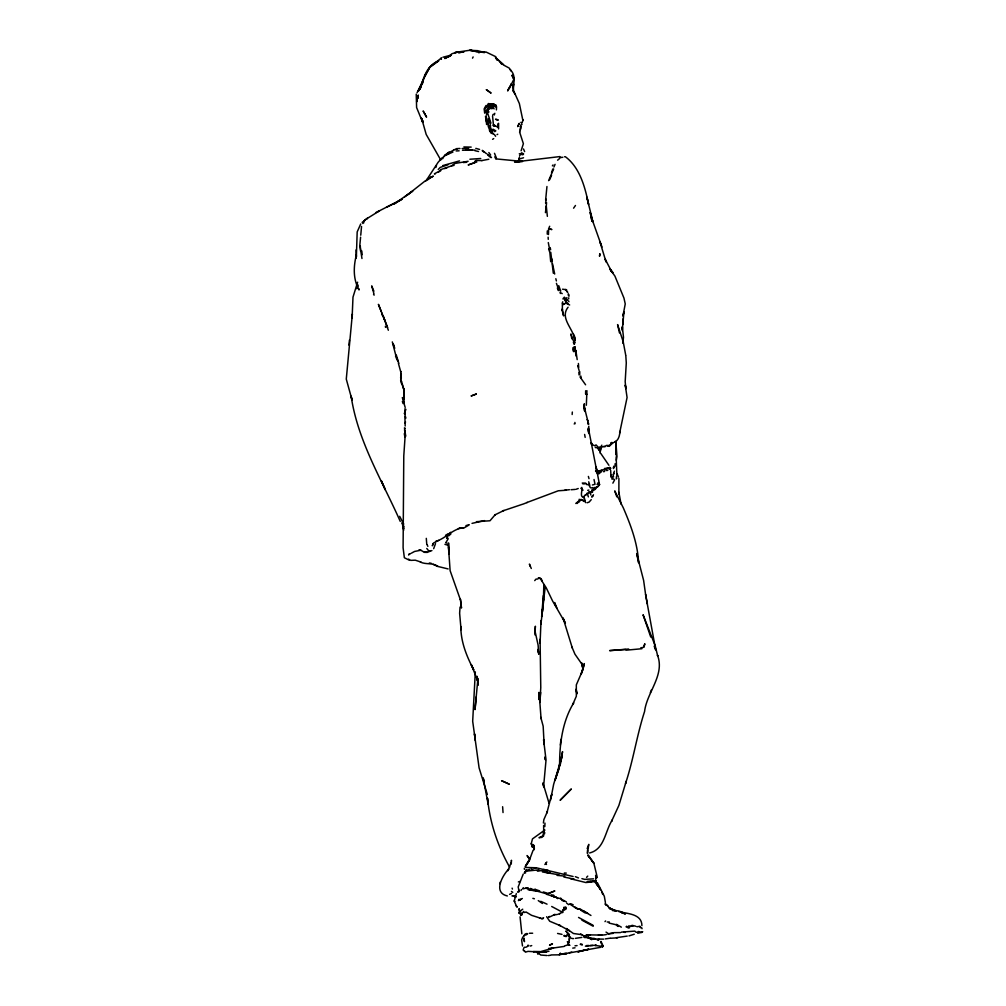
<?xml version="1.0" encoding="UTF-8"?>
<svg xmlns="http://www.w3.org/2000/svg" width="1006" height="1006" viewBox="0 0 1006 1006"><rect width="100%" height="100%" fill="white"/><g stroke="black" fill="none" stroke-linecap="round" stroke-linejoin="round"><path stroke-width="1.5" d="M492.55 116.042L493.33 123.788M498.561 128.906L498.574 123.273M622.236 330.559L623.971 311.671L622.94 316.073L625.242 303.913L623.959 298.078L614.905 276.059L609.963 269.218L612.905 272.437M622.815 324.649L622.827 319.103M579.745 374.609L579.758 371.591M533.997 848.486L534.01 845.317L533.872 848.875M543.806 585.228L543.328 603.675L540.926 624.173L541.039 620.526L540.071 643.199L540.084 639.3L540.775 687.651L539.82 702.452L540.7 692.518M574.413 344.102L574.816 338.72L574.891 340.531C574.175 329.264 559.185 318.336 568.088 307.195M405.179 426.041L404.902 416.824M586.335 405.255L586.938 390.705M539.845 702.251L541.077 718.737L540.775 717.253L543.165 726.194L544.133 744.515L543.592 739.636L546.032 760.046L543.567 786.868M615.798 441.684L615.911 454.926L616.2 441.244M587.491 850.334L587.454 853.44L588.787 844.374L587.164 848.649M581.996 666.815L581.631 662.853L582.763 665.23M475.322 671.87L472.682 721.252L479.095 767.88L487.344 794.463M622.286 329.465L622.337 326.736L623.481 337.236L622.89 343.159L623.016 340.581M586.423 394.704L585.605 393.824L585.655 390.756M547.239 234.121L547.314 230.902M534.928 634.874L535.381 626.21L535.079 631.378L538.109 645.085L538.763 654.227L538.047 649.36L538.399 652.781M569.22 942.27L568.981 940.61M588.611 432.982L588.787 426.217M605.411 902.47L604.317 896.271L597.426 882.815M426.77 544.347L426.293 538.348M543.315 595.59L541.643 616.716L542.574 609.611M543.529 600.469L543.58 598.935M356.049 249.916L356.363 256.958L357.18 231.908L360.714 223.986M544.837 826.567L544.963 823.109M581.82 487.394C582.801 489.683 579.393 497.153 583.48 497.14L583.794 497.794L583.241 497.039L584.587 495.719L589.227 492.927M569.107 939.39L569.157 937.957M401.306 378.206L400.941 371.491M357.62 282.196L352.993 297.135L352.113 317.846L352.351 314.061L346.278 379.111L352.037 399.998L351.144 396.175C357.809 441.294 382.154 480.44 400.25 521.385M519.109 911.21L519.247 908.569M584.197 665.368L584.285 663.583L581.091 674.322L583.882 666.186M546.271 199.226L545.566 203.099M520.718 129.17L520.743 126.064L520.027 126.756M543.391 823.034L543.856 819.639L547.415 811.49L546.874 812.949L551.728 794.363L550.471 800.248M518.995 912.643L520.592 911.864M572.163 414.522L572.326 412.032M616.904 475.8L616.15 456.812M360.588 237.177L359.834 245.175L361.971 258.504M427.135 544.774L427.852 546.346M401.168 377.954L401.281 373.792M510.734 85.598L511.086 83.825M478.29 685.237L477.9 678.71L475.008 709.62L476.24 696.894M546.95 186.512L545.629 200.056M546.572 202.596L545.868 210.38M584.021 406.877L584.31 403.771L584.587 408.939L584.096 406.261L588.56 424.029M614.364 471.135L612.981 476.429M519.071 161.388L519.373 158.03M405.317 433.234L403.783 455.907L403.092 547.754L404.362 557.752L409.14 560.091M513.261 87.597L513.488 85.082M348.944 345.133L349.447 340.091M519.825 130.126L519.951 128.931M549.666 226.262L548.622 228.852L548.459 234.561M583.153 669.166L576.325 684.872L576.337 696.253L572.754 704.502L573.672 702.905C562.228 721.792 559.462 744.352 559.625 766.044L560.216 757.405L559.462 766.459L554.972 780.48L559.034 768.735M441.395 59.354L441.294 57.795M513.198 84.881L512.607 87.321M511.362 861.111L511.45 860.281L511.274 863.965M560.329 745.044L560.958 739.36M460.056 607.058L459.629 613.27L461.062 629.718L460.823 626.524C460.786 641.929 466.709 656.49 473.776 669.908L471.298 664.639L477.875 681.188L477.146 676.321M356.275 254.958L355.898 258.228L356.338 255.021C353.42 266.804 353.043 279.165 359.041 289.954L358.74 288.533M596.307 878.351L595.627 875.371L596.47 878.439M486.552 124.48L486.275 116.193M361.544 226.438L360.752 235.203M522.881 120.443L519.36 103.517L513.412 90.288L513.576 83.85L513.148 86.239C514.607 81.121 514.909 74.457 510.935 70.458M601.186 446.966L601.286 446.488M545.428 212.656L546.283 206.079L547.365 216.34M579.33 501.78L579.833 500.284M551.326 796.236L553.614 784.454L561.876 756.6L560.594 762.12L562.555 751.633L561.008 761.379M542.36 611.283L542.184 612.566L545.214 587.026M422.885 82.957L423.3 79.876L417.05 92.766M489.545 104.272L487.105 105.341L486.3 107.202L488.463 105.492M592.609 881.344L593.427 881.596L593.54 880.753L587.164 881.432M532.388 847.14L531.256 843.619L532.488 838.891L544.837 830L543.278 831.887L543.693 831.384M534.073 849.831L534.375 847.907M511.237 862.331L507.917 870.743L508.709 868.995C502.585 875.383 492.689 892.599 507.351 895.956M520.618 128.24L520.743 126.064M598.293 449.217L599.865 447.104L598.369 447.393L595.992 444.866L595.087 445.91L591.251 444.074M611.057 477.259L610.642 470.255M490.953 123.16L487.055 111.44M518.103 887.191L523.208 874.126M616.313 460.232L616.98 456.623L615.848 441.797M562.455 303.234L562.731 301.775M568.39 295.563L568.642 294.33M569.371 939.767L569.522 939.051M561.763 911.926L561.31 912.832L562.794 912.442L563.285 909.55M566.34 901.879L560.581 898.723L560.732 898.056M447.733 537.883L448.01 539.027L445.972 542.473M496.511 106.535L496.398 109.918M560.053 765.428L560.694 762.737M509.841 86.026L509.25 88.528L513.638 79.725L513.815 78.166L512.205 75.387L512.997 78.279M518.58 161.035L519.473 157.288M516.807 906.821L514.192 901.036L516.33 893.642M565.963 302.366L565.787 303.108L569.648 304.969M596.407 877.534L595.615 879.257M562.354 302.982L562.392 310.188L562.304 309.194L563.624 315.909L561.889 309.408M520.819 915.108L522.542 913.461M491.356 133.458L489.645 130.918L490.06 129.284L488.627 126.039M568.642 298.983L568.73 297.814M488.187 109.792L487.797 112.471L486.841 112.609M606.077 905.048L605.524 904.168M613.66 468.557L613.673 466.218M601.5 446.903L600.356 448.462L600.129 451.669M425.84 181.13L438.088 162.331L442.414 157.477M598.52 447.984L598.771 449.732L598.52 447.984L595.275 447.544M599.89 452.939L600.997 449.053M544.359 834.15L544.787 832.679M568.415 941.893L567.283 941.779M599.878 471.236L598.746 473.864L601.173 471.889M563.989 907.915L564.228 907.072L563.85 908.217M522.516 121.638L523.095 119.676M435.51 543.642L433.661 548.685M494.286 114.986L494.814 113.288M499.793 883.67L500.309 882.048M591.905 497.316L593.477 494.751M604.656 468.394L608.542 468.695L609.737 467.274M442.841 158.596L443.08 157.879M435.837 167.512L436.491 165.588M551.527 172.73L552.797 169.021M533.092 850.284L530.074 858.332L525.119 866.619M405.883 418.106L404.437 413.315L405.908 409.329M519.247 890.197L518.895 891.228L518.455 888.047M548.61 180.64L553.64 169.046M420.319 86.83L419.024 90.477L425.978 73.702M643.853 646.506L644.833 643.739L643.978 647.235L640.772 647.826M549.628 179.772L551.552 175.333M357.671 286.157L356.715 288.684L358.149 285.088M486.741 109.805L490.249 105.441M650.354 692.669L651.423 689.915M596.533 882.815L597.715 885.833L594.546 881.394L594.848 880.602L593.427 881.596M495.04 105.089L492.638 105.165L492.261 106.095L496.398 106.988L494.223 104.373L488.048 105.152M433.435 543.077L432.329 545.793L433.158 543.768M595.15 488.514L598.331 486.024M588.573 937.026L587.253 937.843M553.916 167.021L555.073 164.355M593.54 880.753L594.873 881.344L594.848 880.602M522.403 121.915L521.8 123.26L520.831 122.355M486.401 106.485L484.842 109.667L484.703 113.125L484.138 108.937L486.011 105.504M520.97 890.536L521.448 889.493M524.843 872.114L524.365 873.145L525.195 871.397L525.61 872.931M495.606 136.3L494.587 134.678M523.258 887.732L522.718 888.864L528.125 887.707M519.586 132.151L520.215 130.868M613.245 474.58L613.836 473.361M472.531 58.159L473.134 56.927M521.121 150.774L523.384 143.707L519.624 132.088M609.649 468.934L610.667 468.104M602.405 947.074L603.097 946.017L601.035 941.415M487.319 112.27L488.539 107.479L492.638 105.165M600.343 449.154L602.166 446.89M450.688 532.287L447.745 534.752L448.701 535.808L450.877 533.972M612.88 483.157L614.641 479.799M566.152 935.819L567.711 934.096L568.277 936.259L569.497 934.725M421.904 84.403L421.036 85.938C424.029 75.953 427.827 64.711 438.742 60.901L429.939 67.188L424.733 76.368L429.725 67.327M544.862 864.506L546.849 861.991M568.189 943.364L568.692 942.509M556.205 897.415L551.137 895.516M577.029 503.528L580.299 500.296M418.131 91.32L420.156 88.289L418.559 90.603L419.502 89.094M562.945 298.983L563.536 298.028L567.9 303.649M614.691 442.238L615.207 441.42M559.323 954.82L560.267 953.323L559.323 954.82L551.351 954.933M522.843 936.963L521.624 939.969L522.516 945.98M565.171 300.492L566.328 303.208L563.813 303.787M523.535 157.766L519.385 158.998M443.269 157.263L445.96 154.22M611.9 443.457L609.271 445.52L606.354 445.419M418.27 90.917L421.313 87.057M573.583 208.192L575.47 205.476M595.954 488.023L596.923 486.64M536.714 891.178L535.029 890.562L547.943 894.171M566.919 297.613L566.076 298.807L567.158 299.423M601.638 946.118L603.097 946.017L602.066 946.759M552.382 165.852L553.036 164.946M525.182 934.033L523.623 936.158L526.88 933.43M601.362 445.821L601.852 445.168M489.406 109.277L490.274 108.145L492.047 108.774M550.068 872.416L546.824 872.692L547.365 871.536L543.391 870.718L542.435 871.951L559.097 874.843L557.11 875.358L564.844 876.113M522.969 912.329L523.711 911.411M362.726 223.508L363.933 222.666M438.251 169.448L440.238 167.411L448.135 164.707M534.727 580.625L535.972 579.129L537.971 578.966M575.784 503.478L579.871 500.095M605.008 921.622L605.574 920.943M440.955 58.31L430.543 66.572M591.264 499.63L589.176 502.044L587.215 502.761M520.718 910.719L522.718 909.198M552.483 943.88L549.553 945.162L551.866 944.043M444.074 156.521L445.281 155.15M519.574 899.792L522.353 898.509M440.439 169.712L451.48 165.902L455.014 163.437L468.117 161.274M427.5 179.961L430.643 177.207L426.519 179.81M613.232 442.414L609.284 446.287L607.41 445.998M543.818 835.697L541.832 837.394L538.99 837.721L542.75 835.961L544.12 830.742L543.73 832.993L543.617 825.448M524.289 912.517L526.025 912.04M441.546 158.797L440.314 159.828L441.609 159.401M408.637 554.998L409.731 553.828M586.561 877.37L587.743 876.113M492.764 114.923L493.481 114.181M404.764 422.897L405.569 422.055M573.558 343.813L574.413 342.908L573.47 342.556L574.413 342.908M613.195 467.953L615.144 465.929L615.081 463.753M363.518 221.194L367.467 218.277L364.738 220.075M517.537 892.171L518.983 890.725L519.247 891.404M519.536 155.905L520.794 154.094L519.272 153.805M626.009 926.778L627.731 927.268L632.183 925.344L635.817 926.249M592.446 489.759L595.099 487.244M525.861 870.265L526.578 869.612L525.836 871.07L529.47 869.322M438.415 172.127L440.917 170.53M559.575 913.788L560.292 913.146M520.932 913.7L521.737 912.983M600.871 470.934L599.526 471.11L608.19 467.715M557.613 160.193L559.437 158.659M590.585 492.211L589.252 491.67L590.585 492.211L595.565 489.105M584.851 495.455L586.02 494.474M366.825 218.704L379.501 210.82L375.64 212.668M539.669 890.901L535.205 889.367L533.897 890.423L529.973 889.882M404.55 196.937L412.8 191.014L394.314 203.841L402.299 199.075L378.08 211.499M590.182 492.072L586.712 493.456M425.5 180.665L407.141 195.139M446.777 153.755L449.104 151.994M444.589 155.59L448.45 153.415M614.616 442.175C618.778 440.163 619.671 435.51 619.96 431.297L619.646 432.982L627.078 397.508L625.267 385.084L625.895 388.706L625.179 381.689L626.285 362.952L625.807 355.747M526.289 934.863L527.685 933.832M600.62 471.739L602.041 470.72M598.671 482.553L599.513 484.615L598.08 486.627M526.1 947.212L528.64 945.741M563.272 304.629L564.643 303.749M453.832 150.02L447.821 153.314M492.588 139.318L493.732 138.602M362.135 222.376L364.587 220.842M589.604 852.962C604.581 849.341 604.971 831.245 612.201 820.129L611.61 821.198L618.879 805.441L626.21 781.297L625.556 783.423C633.403 759.857 636.873 735.147 644.569 711.531C646.808 692.279 665.129 675.026 657.496 655.246L657.698 656L655.195 645.777L643.06 614.754L650.744 637.05M431.914 550.596L427.55 552.168L424.218 551.778M450.814 55.418L444.715 58.537L450.763 55.431L448.412 56.789L451.845 53.808L456.548 52.211L469.651 50.3L477.599 50.665L484.54 52.538L479.208 51.972L486.024 52.01L495.82 56.713L495.48 57.656L497.115 60.247M447.205 154.496L452.926 152.069M468.57 525.258L463.753 528.1L459.679 527.949L462.785 527.861C452.247 529.005 445.595 538.788 435.573 541.379M445.52 535.318L448.06 533.846M539.367 917.799L541.882 918.717L543.605 917.749M574.866 342.354L573.998 342.832L574.464 343.687L570.905 333.942L571.798 338.783M445.884 155.238L449.066 153.49M497.027 134.615L497.756 134.226M600.406 470.544L595.954 471.638M411.567 553.074L414.635 551.439L420.885 550.232L424.369 552.332L427.424 552.407M564.291 935.366L566.026 936.372M641.74 932.499L642.696 931.669L641.287 932.323L638.382 931.493M446.941 538.323L447.745 534.752M434.315 542.662L438.629 540.436M392.881 204.155L394.063 203.564L386.405 207.311M633.051 925.985L631.19 926.312M408.637 554.432L410.561 553.514M509.589 894.359L511.576 893.429M503.943 510.457L494.675 514.997L495.266 514.607L489.985 520.768L476.429 521.686M488.161 103.555L494.223 104.373M537.254 952.317L537.782 953.814L539.405 953.084M573.596 347.41L574.979 347.196L573.596 347.41L575.319 350.893L576.073 356.049M537.782 953.814L538.663 953.424M518.48 891.907L519.335 891.517M550.282 916.68L554.96 914.404L554.042 914.819L557.173 914.529M636.924 926.778L639.552 926.363L640.872 927.695M548.333 893.517L554.646 891.014L548.333 893.517L543.315 891.932M641.312 932.474L637.716 933.254M520.869 124.819L522.013 124.53M523.371 504.006L527.333 502.422M472.028 523.371L484.515 520.592M444.652 168.631L447.142 167.662M525.069 947.162L524.076 947.426L523.133 950.041L524.868 951.349M576.086 489.281L578.224 488.514M474.618 162.645L468.167 164.934L476.819 161.979M574.175 423.954L575.118 423.639L574.879 422.419M611.988 477.397L613.66 476.831M564.228 946.42L552.822 948.08L548.647 949.086L553.489 947.954L540.373 951.689L533.381 951.613L539.92 951.638M518.392 900.571L519.838 900.081L518.92 899.314M628.926 935.92L634.27 934.222M458.308 528.565L460.61 527.836M581.845 937.416L575.445 938.347M557.94 914.278L559.852 913.674M530.263 946.042L531.709 945.59M502.547 510.973L522.491 504.258M607.523 933.983L613.836 932.663L620.539 932.587M526.289 871.133L538.675 869.863M554.243 896.145L553.187 896.459L560.581 898.723M450.437 55.317L442.879 57.241M439.622 171.007L434.416 173.812L434.894 174.252M559.726 157.841L560.858 157.514M591.993 496.159L593.125 495.832M605.285 938.912L610.365 938.158M518.367 881.922L520.14 881.432M606.706 470.594L607.85 470.28M465.941 525.61L469.261 524.704M564.806 945.854L569.056 944.496L567.673 942.32M526.842 502.56L558.292 490.777L566.34 490.224M569.421 952.695L571.76 952.104M591.339 487.973L592.924 487.583M587.705 490.35L588.9 490.06M426.783 548.459L428.757 550.974L429.713 550.747M628.109 928.073L629.668 927.695M598.532 939.466L599.174 939.315M453.643 149.781L457.164 149.114M442.69 165.625L459.528 160.885M580.588 933.945L584.272 936.184L585.618 935.869M534.111 868.241L536.173 867.763L573.106 876.503M428.757 550.974L429.939 550.71M543.391 870.718L537.154 870.756L539.505 870.429M481.761 160.583L488.841 159.25M621.406 932.097L634.811 931.116L636.182 932.311L638.596 932.072M600.796 947.287L560.153 954.556L565.297 953.26M606.304 934.587L602.493 935.115M585.379 946.206L592.785 945.451M586.9 484.716L589.466 484.188L589.742 485.797L588.837 484.942M451.48 165.902L454.096 165.374M546.359 951.701L549.012 951.236M563.75 909.726L565.058 909.499L565.674 906.909L566.29 908.946M600.569 471.122L597.602 471.625L601.626 470.292L600.758 471.462M603.21 446.576L605.7 446.148M530.464 888.436L533.331 889.681L535.205 889.367M462.106 148.561L468.733 148.259M627.241 936.083L616.502 937.667M520.794 153.503L523.61 153.943L521.749 152.862M518.128 161.614L520.995 161.312L514.556 161.966L559.952 156.571M562.53 289.2L566.642 289.753L565.422 289.539L567.522 291.916M603.449 471.676L604.656 471.487M535.267 890.222L533.331 889.681M548.345 955.562L550.521 955.235M562.505 910.267L565.058 909.499L564.882 907.714M482.025 160.583L475.876 160.47M572.741 948.117L575.017 947.815M589.566 938.397L588.158 937.994L588.648 937.24L589.516 938.372L594.546 938.447M547.038 955.524L540.738 955.046M590.082 945.464L596.382 945.288L595.099 945.451L601.676 946.319M459.956 148.473L456.259 148.662M617.458 937.856L611.019 938.221M541.882 918.717L543.19 918.579M564.718 490.224L569.434 489.708M574.451 350.981L575.922 350.83L577.18 359.62M530.879 889.342L525.597 888.26M610.064 933.694L613.182 933.379M541.542 952.368L546.459 951.877L540.914 952.229M592.421 484.98L595.024 484.251L594.03 479.522M519.825 899.565L520.919 899.465M574.992 945.791L577.067 945.615M474.58 161.362L476.379 161.212M628.649 649.033L609.623 650.618L625.669 649.486M560.757 157.452L562.832 157.288M571.056 489.721L575.143 489.419M480.73 158.508L469.89 159.237M603.638 939.151L593.263 938.95L584.272 936.184M641.929 648.719L626.046 650.203M527.634 945.363L528.552 945.3M529.42 933.254L532.652 933.228M542.247 952.179L543.077 952.129L538.788 952.166M463.2 162.532L466.709 162.306M609.875 469.136L610.629 468.406L609.498 467.991M462.458 150.284L471.94 149.907M598.407 934.964L601.374 934.826M599.387 934.926L601.852 934.813L599.161 934.888M456.133 150.95L459.126 150.812M517.7 161.652L520.115 161.551M536.261 951.852L538.248 951.764M595.011 881.784L595.929 881.948L595.753 880.715M582.826 483.873L586.322 483.748M603.701 446.677L605.31 446.626M519.662 899.942L519.033 899.917L520.19 899.942M607.209 922.012L609.309 921.936M604.141 469.978L606.14 469.915M586.473 945.552L588.85 945.489M466.281 149.793L469.098 149.718M569.924 945.313L568.151 944.571M494.386 104.888L496.109 105.089L495.707 105.907L493.657 104.121L490.563 103.706M564.529 156.735L565.372 156.735C579.909 167.549 585.152 187.418 588.585 204.432L586.85 197.151L592.861 221.685L591 215.561L591.478 217.145M557.576 933.442L561.989 934.373M548.61 948.394L550.634 948.394M579.054 499.353L583.354 500.309L581.179 499.743M600.645 935.077L586.209 934.826L590.409 934.951M471.173 147.102L463.854 146.951M582.235 483.043L585.718 483.106M582.436 934.775L573.407 933.493L566.252 928.5L569.383 930.751L558.758 924.866L560.392 925.696L549.704 921.232L546.648 916.73M465.627 149.529L475.272 150.221M538.348 577.771L539.794 577.809M471.588 50.388L469.651 50.3L477.925 51.922M595.212 939.139L593.653 938.56M522.529 161.438L520.152 161.35L522.328 161.488M564.341 873.007L566.277 873.095M572.2 938.523L573.546 938.598M496.876 158.986L521.988 161.388M543.642 869.436L548.308 870.379M534.048 951.714L528.037 951.362L525.484 952.141L524.277 950.909M600.356 448.462L598.721 448.336L599.777 450.575L598.52 449.041M511.928 895.906L514.33 896.12M626.663 926.174L627.731 927.268M569.572 903.878L575.696 908.066L579.531 909.323L579.494 908.619L590.95 915.46M597.312 940.044L598.595 940.195M596.998 484.314L599.513 484.615L596.156 467.136L596.684 470.079M551.401 894.912L553.74 895.202M563.876 877.018L574.187 879.106M420.923 562.052L415.252 560.179L410.85 560.367L408.511 559.173M612.453 910.531L615.76 910.983M474.794 150.649L478.542 151.516M616.313 478.894L616.364 478.101M429.31 562.983L431.26 563.297M623.645 932.185L625.33 932.461L625.091 931.87M528.175 889.782L537.996 891.253M621.343 927.155L616.489 924.363L618.187 926.438L615.659 924.64L609.108 923.093M437.924 566.391C432.706 562.455 425.915 564.806 420.37 562.065M590.182 881.545L592.194 881.935L585.819 882.539L570.44 878.716M548.622 228.852L551.904 229.531L549.779 228.991M471.449 50.363L476.643 51.558M486.401 153.629L482.327 150.359M498.196 119.827L495.53 119.198L497.819 120.318M561.801 900.332L564.467 901.401M618.64 911.511C627.115 913.838 641.891 913.611 641.903 925.671M563.8 935.97L566.189 936.573M418.999 549.867L421.124 550.42M586.75 937.554L583.618 936.599L585.115 937.768M478.403 52.551L479.233 52.765M581.921 878.64L584.649 879.37L593.54 878.854M532.866 898.358L534.387 898.76M541.052 918.352L531.57 915.322L526.654 912.354M475.825 148.385L479.56 149.416M546.421 894.233L556.331 897.39L557.752 898.647M530.929 868.995L532.803 869.511M536.173 867.763L525.534 867.474M444.929 544.334L447.544 545.089M448.11 568.931L437.346 566.328L433.02 564.278M575.696 908.066L578.903 909.286M585.605 393.824L586.913 394.214M569.484 937.579L571.685 938.384M520.668 914.366L521.925 914.756M492.651 107.944L490.752 107.34L491.959 106.787L494.135 108.874M611.485 442.451L612.956 442.929M493.053 125.561L494.713 126.115M580.852 943.942L582.361 944.458M512.771 892.347L511.438 891.429M621.746 912.681L625.43 913.976L621.57 912.417L623.544 913.247C619.281 909.625 613.195 911.688 609.07 907.902L616.037 910.933L609.561 908.141L610.667 909.235L605.838 904.168M580.198 944.282L582.172 945.036M486.753 118.13L488.438 127.033L491.255 131.094M514.896 896.107L516.028 896.56M575.357 876.679L578.463 877.924M605.436 904.306L607.85 905.714M613.987 479.208L611.925 478.328L611.975 479.145M568.704 936.184L570.314 936.875M551.69 906.481L562.492 912.241M445.759 542.636L446.79 543.077M570.565 903.652L573.168 904.784M580.827 488.212L583.065 490.161M540.738 901.313L547.038 904.155M494.034 124.996L498.045 127.41L497.957 123.864M513.274 895.843L515.21 896.799M514.192 901.036L514.896 901.389M578.551 917.434L593.05 925.281M581.191 499.378L583.958 501.466M581.883 920.15L593.226 926.262M583.543 910.87L587.793 913.398M493.015 129.183L495.832 130.893M404.437 413.315L405.292 413.831L404.94 408.738M580.6 910.116L585.303 913.008M590.245 938.799L591.704 939.692M590.736 442.703L592.157 443.583M496.562 58.461L504.446 65.503L509.199 68.081L511.161 70.885L510.029 69.502M482.377 150.988L484.251 152.17M587.655 423.614L588.636 424.243L587.881 422.331M538.273 900.609L542.397 903.476M405.28 428.367L404.475 427.839L405.229 432.379M606.027 932.097L608.982 934.021M523.309 154.584L520.555 153.578L522.189 154.861M564.291 297.135L567.397 300.392M513.965 896.057L515.789 897.314L514.556 896.258M491.506 157.565L487.42 154.182M574.64 906.758L577.016 908.456M610.805 442.892L611.56 443.42M520.454 913.838L518.782 913.146M561.26 292.96L562.203 293.639M538.826 577.696L540.147 578.664M566.68 903.174L568.717 904.696M496.021 57.958L503.176 64.698M446.89 538.21L447.595 538.801M579.972 376.885L585.593 384.782M487.696 154.849L490.765 157.54M568.34 933.342L568.981 933.92M520.467 914.228L521.586 915.259M492.6 129.585L494.826 131.673M516.116 905.903L517.285 907.01M597.753 482.93L599.513 484.615M591.44 860.092L593.867 863.261L597.3 877.421M587.026 419.691L587.932 420.634M401.708 522.994L403.834 526.742L402.664 523.862M492.865 133.056L494.034 134.439M589.227 857.301L587.755 855.125L593.867 863.261L588.397 855.213M608.919 465.313L600.771 453.429M493.242 124.643L494.361 126.039L493.493 124.757M529.848 859.149L527.069 855.54L528.603 857.879M560.757 291.111L558.72 285.666M403.733 524.151L399.684 516.317M539.405 953.814L539.945 954.531M488.841 152.547L490.639 155.012M500.145 62.095L501.566 64.107M584.26 500.548L585.756 502.673M545.629 863.186L546.497 864.494M566.931 291.35L567.698 292.507M602.028 247.023L599.903 241.679L605.637 260.554L606.417 262.126L605.235 259.322L611.522 271.318L609.875 268.615L611.12 270.488M609.875 268.615L612.553 272.664M488.199 110.912L488.941 112.031M589.478 486.288L590.447 487.759M540.109 578.287L546.195 587.743L552.608 601.022L565.41 623.204L563.046 617.948L572.326 648.04M373.54 294.268L374.106 295.173M556.884 607.938L554.507 602.506L555.564 605.436M585.178 500.611L584.033 497.203M440.377 159.313L426.192 134.427L421.841 119.098L422.683 122.33L416.61 107.567L416.233 94.162M582.801 665.431L574.942 654.177L571.974 647.122M514.053 92.464L513.073 90.603L514.971 94.212M558.996 290.407L556.419 283.352M405.179 407.417L402.325 397.571M600.595 941.591L601.425 943.817M492.638 133.836L490.06 129.284M541.09 578.613L542.347 581.103M568.503 300.819L568.956 301.737M494.776 156.823L495.933 159.174M402.563 525.27L404.085 528.427M575.218 349.308L575.922 350.83M373.88 291.174L371.679 285.893L373.93 293.727M492.437 131.937L489.821 125.926M509.677 867.235C497.643 845.971 489.821 822.531 487.508 798.148L488.136 804.108L483.144 777.864L484.138 780.857M422.948 121.625L421.677 118.859L423.199 122.204M523.497 148.963L524.629 151.592M394.754 348.277L393.145 343.662L393.786 345.951M531.281 568.478L529.408 564.064L530.162 566.29M396.615 357.796L398.238 361.72M395.534 356.086L397.169 360.035M617.055 473.637L618.476 477.058M494.499 153.302L496.448 158.131M601.902 892.284L602.745 894.397M534.324 848.674L532.752 844.361L533.796 847.593M654.177 646.179L655.66 649.901M387.637 327.541L382.946 315.494L388.341 330.232M381.274 311.583L378.407 304.34L384.732 320.21M512.092 888.147L512.444 889.053M396.289 355.043L398.829 363.342M568.239 293.978L569.056 296.204M401.935 383.915L404.01 390.127L404.286 397.772M640.005 926.325L640.445 927.57M557.374 287.98L558.28 290.558M600.959 244.332L592.584 220.779M616.804 496.838L614.729 490.89L623.292 507.829C630.762 525.195 637.641 543.29 638.571 562.367M402.362 401.457L403.104 403.595M548.61 248.897L549.842 252.493L550.71 261.698M565.535 299.134L566.026 300.543M519.134 909.022L519.662 910.568M574.25 335.551L575.143 338.255M531.256 843.619L532.337 847.002M588.711 481.799L589.466 484.188M577.67 365.606L579.129 370.585M402.953 527.458L403.783 530.099M553.313 273.192L550.76 252.28M392.315 341.902L395.723 355.017M401.658 381.702L404.01 390.127L404.274 399.508M587.743 494.814L588.372 496.876M548.748 802.21L549.012 803.09L542.926 782.92L543.001 785.17M398.389 363.329L400.715 371.742M588.372 476.429L589.013 478.667M460.308 599.538L450.122 570.666L448.186 543.089M560.028 292.218L560.367 293.475M485.483 116.231L486.3 121.915M381.614 312.627L382.431 315.683M591.893 489.947L592.509 492.349M619.457 332.923L617.583 324.598L623.217 341.814L625.732 355.231M555.828 278.712L556.381 280.925M655.572 649.31L645.588 594.546L647.374 603.952M521.837 933.794L520.064 916.793M584.763 409.316L585.366 411.756M595.929 881.948L595.929 880.476M616.338 476.806L616.716 478.454M580.789 375.942L581.254 377.967M583.882 408.436L584.423 410.75M588.032 429.487L588.975 433.636M572.804 347.925L573.634 351.672L573.319 349.66M573.521 334.067L574.715 339.55M405.808 436.139L404.513 429.788M605.21 903.388L605.436 904.495M550.194 247.602L550.622 249.752M549.641 249.576L548.295 242.572M400.614 377.25L401.457 381.588M404.299 433.687L404.89 436.805M400.64 380.105L401.18 383.022M641.903 927.972L642.042 928.714M584.624 434.441L585.152 437.371M489.293 128.982L489.645 130.918M513.098 88.314L513.412 90.288M628.851 925.746L629.039 926.765M403.381 397.609L404.337 403.142M551.942 258.995L552.319 261.283M487.608 121.223L488.036 123.851M448.437 546.849L448.839 550.923M597.25 473.524L588.347 427.877L588.573 431.926M403.67 388.303L403.959 390.152M476.894 676.711L477.536 680.987L476.97 676.862M385.386 326.258L385.55 327.365M486.627 114.885L486.15 110.647M618.904 478.416L618.879 494.16L618.866 492.274L621.067 504.157M645.638 594.823L643.626 580.437L636.685 553.514L638.571 562.744M552.52 263.748L554.696 274.034M578.4 363.493L578.714 367.454M361.77 250.922L362.198 254.744M474.87 737.084L474.505 733.827L475.222 740.391M490.626 126.165L488.815 118.633L489.067 121.085M524.327 868.228L524.415 869.297M578.84 372.094L579.054 374.936M502.623 806.724L503.038 812.559M610.768 474.731L610.831 475.901M360.299 246.181L360.601 251.324M548.132 237.177L548.257 239.327M590.648 492.99L590.723 494.952M448.802 548.823L448.915 554.092L448.802 543.215M609.271 445.52L609.284 446.287M545.29 757.832L545.252 759.706L545.227 756.801L545.29 757.832M418.207 95.293L417.804 98.324L418.207 95.293M574.753 347.56L574.64 349.258L574.854 346.844L574.753 347.56M416.912 99.254L416.698 101.908L417.15 97.205L416.912 99.254M539.166 695.121L538.763 699.547L538.927 692.38L539.166 695.121M599.689 254.807L599.538 256.279L599.878 253.675L599.689 254.807M519.184 123.436L517.75 126.504L519.184 123.436M508.42 89.333L507.64 90.93L509.111 88.012L508.42 89.333M527.471 863.186L525.849 865.902L529.646 859.891L527.471 863.186M571.157 789.132L560.267 800.135L571.157 789.132M430.04 177.873L428.581 178.754L433.36 176.138L430.04 177.873M549.779 916.567L548.647 916.818L549.779 916.567M476.303 394.038L471.298 395.911L476.303 394.038M588.56 949.262L578.035 951.814L588.56 949.262M454.926 52.614L457.554 52.249L454.926 52.614M463.678 51.935L458.698 52.652L463.678 51.935M566.843 953.487L561.235 954.229L566.868 953.575M597.841 470.921L595.565 471.047L598.696 471.462L597.841 470.921M509.137 784.127L501.629 780.719L509.137 784.127M490.89 92.954L486.414 89.71L490.89 92.954M567.749 933.342L566.089 931.166L567.749 933.342M600.393 889.581L597.539 884.852L600.393 889.581M424.997 114.256L423.136 110.974L426.569 117.149L424.997 114.256M385.285 489.708L381.45 481.006L385.285 489.708M422.168 119.928L421.137 117.652L422.47 121.273L422.168 119.928M512.947 76.896L512.243 75.236L512.846 76.934M591.956 221.081L590.245 212.58L591.956 221.081M576.752 692.794L576.124 689.148L576.84 693.989L576.752 692.794M524.277 940.094L524.013 938.07L524.415 941.654L524.277 940.094M460.874 602.908L460.421 599.211L461.477 608.039L460.874 602.908"/></g></svg>
